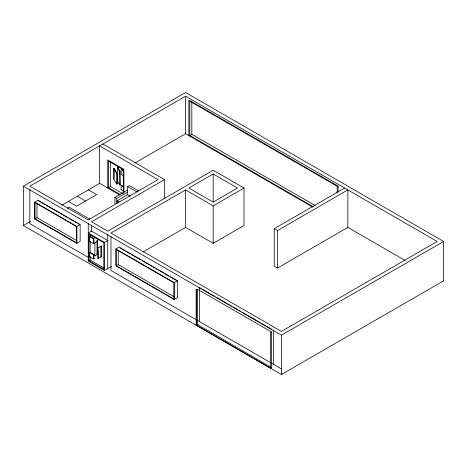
<?xml version="1.0" encoding="UTF-8"?>
<svg xmlns="http://www.w3.org/2000/svg" width="467" height="467" viewBox="0 0 467 467"><rect width="100%" height="100%" fill="white"/><g stroke="black" fill="none" stroke-linecap="round" stroke-linejoin="round"><path stroke-width="0.7" d="M117.591 183.654L116.779 184.121L116.808 173.788L113.72 168.505L114.123 168.272L117.211 173.555L117.182 183.887M94.959 242.922L97.434 240.563L97.434 254.451L94.807 255.887L94.959 242.922L97.842 240.33M23.35 186.175L185.609 92.501L443.65 241.48L443.65 280.825L281.391 374.499L23.35 225.52L23.35 186.175L281.391 335.154L443.65 241.48M142.96 252.022L185.609 227.394L213.191 243.325L244.019 225.52L244.019 188.049L213.191 205.848L185.609 189.923L110.971 233.015L281.391 331.407L437.159 241.48L185.609 96.243L29.841 186.175L88.251 219.904L158.027 179.62L99.611 145.897L99.611 183.368L61.685 205.264M34.71 202.1L37.955 200.226L80.143 224.586L80.143 241.451L76.897 243.325L34.71 218.965L34.71 202.1L76.897 226.46L80.143 224.586M118.011 168.587L118.011 167.198L120.083 171.71L120.235 184.85L119.832 185.084L117.608 181.319L117.608 167.431L118.42 166.964M23.35 225.52L30.297 221.516M34.978 218.807L76.623 242.852L76.623 226.618L34.978 202.573L34.978 218.807L37.004 217.64L76.763 240.593M123.65 175.861L121.151 174.424L121.151 169.55L121.56 169.317L123.428 170.397M135.074 162.895L185.609 133.72L312.884 207.202M119.832 185.084L119.68 171.944L120.083 171.71M116.808 173.788L117.62 173.321M116.779 184.121L113.72 179.071L114.123 178.838L114.123 168.272M315.266 205.573L191.838 134.315L189.812 135.483L313.246 206.747M67.353 208.364L69.221 207.284L89.775 219.151M117.608 181.319L118.011 181.085M123.276 193.379L123.276 169.708L108.402 161.121L108.402 187.658L110.428 186.491L122.821 193.647M123.65 191.114L121.151 189.672L121.151 185.516L121.56 185.282L123.428 186.362M121.151 189.672L121.56 189.439M127.672 194.611L127.672 186.637L129.452 185.609L138.833 191.026M114.946 203.974L114.946 197.366L127.672 190.016M114.946 197.366L116.727 198.393L127.637 192.095M117.24 203.209L117.24 200.74L127.672 194.721L130.153 196.152M164.512 198.358L164.512 179.62L91.497 221.772L107.725 231.142L213.191 170.251L244.019 188.049M91.497 231.142L88.251 233.015L104.48 242.385L107.725 240.511L91.497 231.142L91.497 225.38M94.293 243.225L93.482 243.698L89.74 241.532L89.74 236.664L90.551 236.197M89.74 236.664L93.482 238.824L94.293 238.357M89.74 241.532L90.149 241.299L90.149 252.396L93.89 254.556L93.89 258.712M213.191 173.998L188.855 188.049L213.191 202.1L237.534 188.049L213.191 173.998L213.191 202.106M94.293 258.479L93.482 258.946L89.74 256.786L89.74 252.629L90.551 252.157M97.831 248.082L101.321 246.127L101.321 256.698L97.86 258.444L97.831 248.082L98.239 247.849M101.73 245.893L100.919 246.36L100.919 256.932L101.73 256.465M89.74 256.786L90.149 256.552L90.149 260.026L103.779 267.9M89.74 252.629L93.482 254.789L94.293 254.322M94.807 255.887L95.215 255.653M97.842 254.217L97.031 254.684L97.031 240.797M88.928 260.732L103.802 269.319L103.802 242.776L88.928 234.189L88.928 260.732L90.149 260.026M97.86 258.444L98.263 258.21L98.245 249.921M115.839 248.94L119.085 247.066L177.495 280.795L177.495 297.654L174.249 299.528L115.839 265.805L115.839 248.94L174.249 282.669L177.495 280.795M88.251 223.506L88.251 261.123L104.48 270.486L111.514 266.429M116.213 265.711L173.876 299.003L173.876 282.763L116.213 249.471L116.213 265.711L118.239 264.538L174.039 296.749M405.087 260.434L347.868 227.394L277.497 268.023L274.252 266.149L274.252 228.678L344.623 188.049M274.252 228.678L277.497 230.552L347.868 189.923L347.868 227.394M197.488 289.213L197.488 324.501L196.409 325.125L270.627 368.288L271.706 367.663L271.438 331.909L197.488 289.213L196.409 289.838L196.409 325.435M271.438 331.909L270.352 332.533L270.627 368.288M338.131 186.835L189.812 101.205L189.812 136.142M102.857 144.023L164.512 179.62M121.151 169.55L123.65 170.992M127.672 186.637L137.047 192.054M121.151 185.516L123.65 186.958M108.402 187.658L120.177 194.459M99.611 183.368L119.581 194.897M117.24 200.74L119.103 201.82M88.38 189.853L96.657 194.628L76.652 206.18L68.375 201.4M77.3 196.245L85.578 201.026M200.01 287.859L201.271 288.588M202.526 289.312L209.45 293.305M210.705 294.035L215.106 296.574M216.367 297.304L220.768 299.843M222.023 300.567L226.431 303.112M227.686 303.836L229.571 304.928M230.832 305.651L232.087 306.381M233.348 307.105L237.75 309.65M239.005 310.374L240.896 311.466M242.151 312.189L246.553 314.729M247.814 315.458L260.393 322.72M261.648 323.444L266.05 325.989M267.311 326.713L271.712 329.258M38.224 200.699L45.165 204.704M46.426 205.433L59.046 212.718M60.307 213.448L62.204 214.54M63.465 215.269L67.878 217.82M69.145 218.55L70.406 219.28M71.667 220.004L73.558 221.101M74.819 221.825L76.716 222.922M77.977 223.646L79.238 224.376M120.083 247.959L121.338 248.683M122.593 249.407L124.473 250.493M125.722 251.217L130.112 253.75M131.367 254.474L140.765 259.903M142.021 260.627L149.545 264.964M150.794 265.688L152.049 266.412M153.304 267.136L155.184 268.221M156.439 268.945L157.688 269.669M158.943 270.393L163.333 272.926M164.582 273.65L168.972 276.184M170.227 276.908L177.121 280.889M88.251 257.375L29.841 223.652L29.841 189.059M270.457 362.567L110.971 270.486L110.971 236.617M271.712 363.291L281.391 368.883M197.488 324.501L271.706 367.663M119.494 183.595L120.235 184.85M117.608 167.431L119.68 171.944M338.131 191.931L338.131 186.175L188.855 99.991L188.855 135.593M337.174 186.286L337.174 192.848M281.391 335.014L281.391 374.499M277.497 230.552L277.497 268.023M273.598 330.344L273.598 364.383M213.191 205.848L213.191 243.325M199.386 287.497L199.386 321.535M196.14 289.371L196.14 325.283M191.838 102.22L191.838 134.315M185.609 96.243L185.609 133.72M185.609 189.923L185.609 227.394M174.249 282.669L174.249 299.528M123.948 192.375L123.948 169.317L107.725 159.947L107.725 188.049M118.239 250.417L118.239 264.538M116.727 198.393L116.727 203.828M113.72 168.505L113.72 179.071M110.428 162.102L110.428 186.491M107.725 234.743L107.725 268.613M104.48 242.385L104.48 270.486M93.89 243.465L93.89 238.59L90.149 236.43L90.149 234.662M93.482 238.824L93.482 243.698M93.482 254.789L93.482 258.946M76.897 226.46L76.897 243.325M37.004 203.519L37.004 217.64"/></g></svg>
